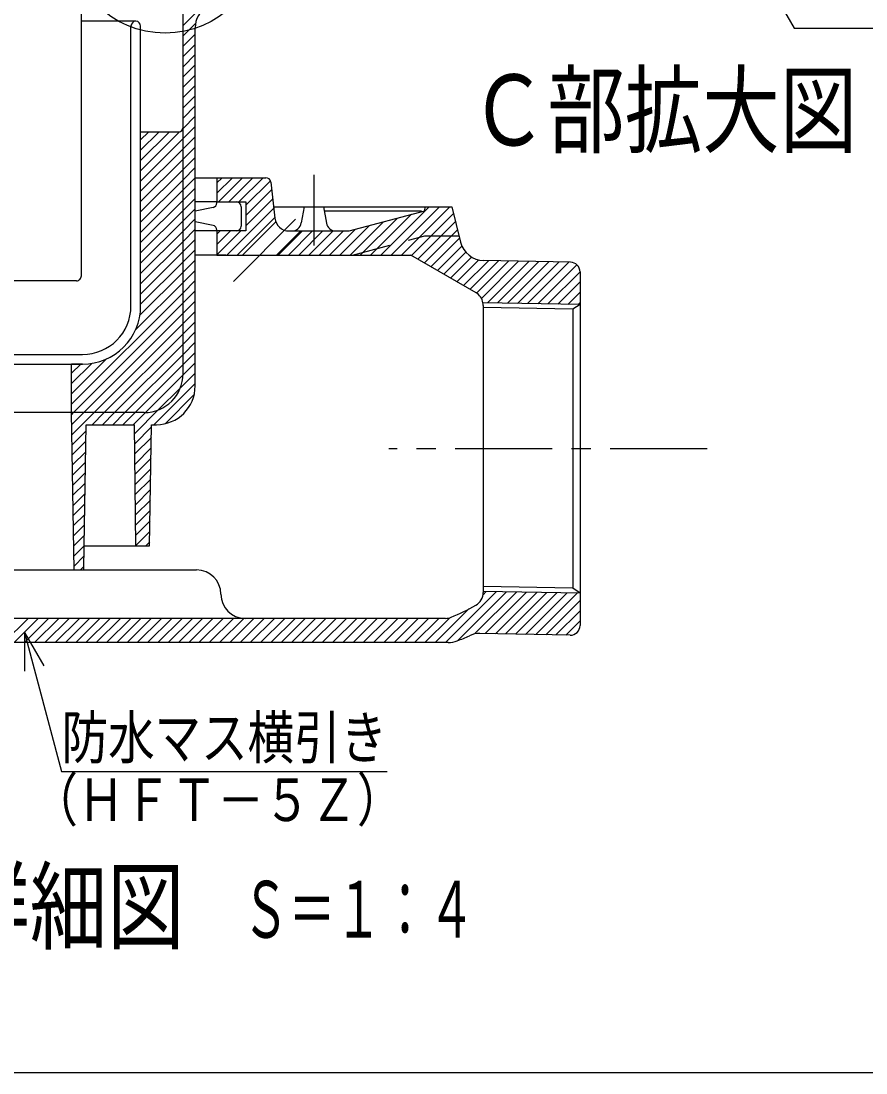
# Model space of a CAD drawing. Units: millimetres, scale not verified, with parts at other scales. Extents: x -1092 to 1092, y -744 to 696.
# Drawn here: x -739.2 to -390.1, y -744 to -309.6 of the extents above; entities that cross this region are included whole.
import ezdxf
from ezdxf.enums import TextEntityAlignment as Align

# ---------------------------------------------------------------- set-up
doc = ezdxf.new("R2010")
doc.units = ezdxf.units.MM
doc.header["$LTSCALE"] = 8
doc.linetypes.add('CHAIN1', pattern=[8, 5, -1, 1, -1])
doc.linetypes.add('DASHED2', pattern=[3, 2, -1])
for name, color, linetype in [('0-7_枠細線', 5, 'Continuous'), ('0-8_枠中線', 5, 'Continuous'), ('0-D_寸法1', 7, 'Continuous'), ('0-E_極細4', 6, 'Continuous'), ('1-1_寸法4', 7, 'Continuous')]:
    doc.layers.add(name, color=color, linetype=linetype)
doc.styles.add('ＭＳ ゴシック', font='')
doc.styles.get('ＭＳ ゴシック').set_extended_font_data('MS Gothic')

msp = doc.modelspace()

# ---------------------------------------------------------------- linework, layer by layer
at = {"layer": '0-8_枠中線'}
msp.add_lwpolyline([(-1092, -744), (-1092, 696), (1092, 696), (1092, -744)], close=True, dxfattribs=at)
at = {"layer": '0-D_寸法1'}
msp.add_lwpolyline([(-486.562, -196.979), (-419.849, -312.532), (-243.849, -312.532)], dxfattribs=at)
at = {"layer": '0-E_極細4'}
for p, q in [((-714.24, -414.858), (-714.24, -296.909)), ((-672.24, -353.431), (-672.24, -299.274)), ((-672.24, -311.47), (-662.24, -301.47)), ((-691.74, -309.674), (-714.24, -309.674)), ((-693.74, -427.274), (-693.74, -311.674)), ((-689.74, -427.274), (-689.74, -311.674)), ((-672.24, -315.712), (-667.08, -310.552)), ((-667.24, -460.274), (-667.24, -312.334)), ((-672.24, -319.955), (-667.24, -314.955)), ((-672.24, -324.198), (-667.24, -319.198)), ((-672.24, -328.44), (-667.24, -323.44)), ((-672.24, -332.683), (-667.24, -327.683)), ((-672.24, -336.926), (-667.24, -331.926)), ((-672.24, -341.168), (-667.24, -336.168)), ((-672.24, -345.411), (-667.24, -340.411)), ((-672.24, -349.654), (-667.24, -344.654)), ((-672.24, -353.896), (-667.24, -348.896)), ((-689.74, -371.396), (-673.7, -355.356)), ((-673.99, -355.415), (-689.74, -355.415)), ((-689.74, -367.154), (-678.001, -355.415)), ((-689.74, -362.911), (-682.244, -355.415)), ((-689.74, -358.668), (-686.486, -355.415)), ((-672.314, -353.97), (-672.24, -353.896)), ((-672.24, -358.139), (-667.24, -353.139)), ((-672.24, -455.274), (-672.24, -353.431)), ((-689.74, -375.639), (-672.24, -358.139)), ((-672.24, -362.381), (-667.24, -357.381)), ((-689.74, -379.881), (-672.24, -362.381)), ((-672.24, -366.624), (-667.24, -361.624)), ((-689.74, -384.124), (-672.24, -366.624)), ((-672.24, -370.867), (-667.24, -365.867)), ((-689.74, -388.367), (-672.24, -370.867)), ((-689.74, -427.274), (-689.74, -373.274)), ((-672.24, -375.109), (-667.24, -370.109)), ((-689.74, -392.609), (-672.24, -375.109)), ((-672.24, -379.352), (-667.24, -374.352)), ((-667.24, -374.281), (-638.024, -374.281)), ((-658.24, -380.659), (-651.861, -374.281)), ((-658.24, -376.417), (-656.103, -374.281)), ((-658.24, -374.281), (-658.24, -384.281)), ((-657.618, -384.281), (-647.618, -374.281)), ((-653.376, -384.281), (-643.376, -374.281)), ((-649.133, -384.281), (-639.133, -374.281)), ((-646.24, -385.63), (-636.162, -375.552)), ((-636.037, -376.054), (-634.333, -390.962)), ((-689.74, -396.852), (-672.24, -379.352)), ((-672.24, -383.595), (-667.24, -378.595)), ((-646.24, -389.873), (-635.666, -379.299)), ((-689.74, -401.095), (-672.24, -383.595)), ((-672.24, -387.837), (-667.24, -382.837)), ((-658.24, -384.281), (-667.24, -384.281)), ((-659.847, -386.602), (-667.24, -388.081)), ((-658.24, -384.641), (-658.24, -384.281)), ((-648.24, -386.281), (-648.24, -394.281)), ((-646.24, -394.115), (-635.231, -383.107)), ((-634.868, -386.281), (-561.24, -386.281)), ((-622.24, -386.281), (-623.417, -392.974)), ((-614.24, -386.281), (-613.015, -392.998)), ((-590.523, -406.281), (-570.523, -386.281)), ((-586.28, -406.281), (-566.28, -386.281)), ((-582.037, -406.281), (-562.037, -386.281)), ((-572.384, -387.928), (-572.24, -386.281)), ((-561.24, -386.281), (-557.578, -400.929)), ((-689.74, -405.337), (-672.24, -387.837)), ((-672.24, -392.08), (-667.24, -387.08)), ((-654.162, -406.281), (-634.796, -386.914)), ((-649.92, -406.281), (-634.361, -390.722)), ((-613.939, -387.928), (-573.785, -387.928)), ((-603.556, -396.281), (-572.383, -387.928)), ((-599.008, -406.281), (-583.683, -390.956)), ((-594.765, -406.281), (-577.888, -389.403)), ((-577.909, -406.395), (-560.551, -389.036)), ((-689.74, -409.58), (-672.24, -392.08)), ((-672.24, -396.323), (-667.24, -391.323)), ((-659.847, -393.959), (-667.24, -392.481)), ((-633.945, -392.503), (-647.723, -406.281)), ((-607.493, -406.281), (-595.274, -394.062)), ((-603.251, -406.281), (-589.479, -392.509)), ((-575.219, -407.948), (-559.702, -392.431)), ((-689.74, -413.823), (-672.24, -396.323)), ((-672.24, -400.565), (-667.24, -395.565)), ((-658.24, -396.281), (-667.24, -396.281)), ((-658.24, -395.92), (-658.24, -396.281)), ((-658.24, -406.115), (-648.405, -396.281)), ((-658.24, -401.873), (-652.648, -396.281)), ((-658.24, -397.63), (-656.89, -396.281)), ((-650.24, -396.281), (-658.24, -396.281)), ((-658.24, -396.281), (-658.24, -406.281)), ((-646.24, -396.281), (-650.24, -396.281)), ((-632.949, -406.281), (-622.949, -396.281)), ((-628.707, -406.281), (-618.707, -396.281)), ((-628.372, -396.281), (-618.24, -396.281)), ((-624.464, -406.281), (-614.464, -396.281)), ((-620.221, -406.281), (-610.221, -396.281)), ((-618.24, -396.281), (-603.556, -396.281)), ((-615.979, -406.281), (-605.979, -396.281)), ((-611.736, -406.281), (-601.07, -395.614)), ((-572.529, -409.5), (-558.854, -395.825)), ((-569.84, -411.053), (-558.005, -399.219)), ((-689.74, -418.065), (-672.24, -400.565)), ((-672.24, -404.808), (-667.24, -399.808)), ((-567.15, -412.606), (-557.043, -402.499)), ((-689.74, -422.308), (-672.24, -404.808)), ((-672.24, -409.051), (-667.24, -404.051)), ((-672.24, -413.293), (-667.24, -408.293)), ((-654.527, -406.281), (-667.24, -406.281)), ((-658.24, -406.281), (-633.581, -406.281)), ((-551.219, -421.804), (-578.106, -406.281)), ((-564.46, -414.159), (-555.396, -405.095)), ((-561.77, -415.712), (-553.093, -407.035)), ((-559.081, -417.265), (-550.075, -408.259)), ((-689.74, -426.551), (-672.24, -409.051)), ((-672.24, -417.536), (-667.24, -412.536)), ((-556.391, -418.818), (-546.112, -408.539)), ((-553.701, -420.371), (-541.95, -408.619)), ((-551.016, -421.928), (-537.787, -408.699)), ((-548.968, -424.123), (-533.624, -408.779)), ((-512.163, -409.191), (-548.068, -408.502)), ((-546.537, -425.934), (-529.461, -408.859)), ((-542.374, -426.014), (-525.299, -408.939)), ((-538.211, -426.094), (-521.136, -409.019)), ((-534.049, -426.174), (-516.973, -409.099)), ((-529.886, -426.254), (-512.811, -409.179)), ((-525.723, -426.334), (-509.586, -410.197)), ((-716.24, -416.858), (-768.24, -416.858)), ((-690.047, -431.1), (-672.24, -413.293)), ((-672.24, -421.778), (-667.24, -416.778)), ((-521.561, -426.414), (-508.241, -413.094)), ((-508.24, -413.19), (-508.24, -559.217)), ((-691.876, -437.172), (-672.24, -417.536)), ((-672.24, -426.021), (-667.24, -421.021)), ((-517.398, -426.494), (-508.24, -417.336)), ((-718.24, -467.778), (-672.24, -421.778)), ((-672.24, -430.264), (-667.24, -425.264)), ((-513.235, -426.574), (-508.24, -421.578)), ((-717.492, -471.274), (-672.24, -426.021)), ((-672.24, -434.506), (-667.24, -429.506)), ((-508.24, -426.67), (-548.339, -425.9)), ((-511.24, -428.612), (-548.278, -427.901)), ((-548.24, -426.988), (-548.24, -545.573)), ((-508.24, -426.67), (-511.24, -428.612)), ((-511.24, -428.612), (-511.24, -543.834)), ((-509.072, -426.654), (-508.24, -425.821)), ((-713.25, -471.274), (-672.24, -430.264)), ((-672.24, -438.749), (-667.24, -433.749)), ((-709.007, -471.274), (-672.24, -434.506)), ((-704.764, -471.274), (-672.24, -438.749)), ((-672.24, -442.992), (-667.24, -437.992)), ((-700.522, -471.274), (-672.24, -442.992)), ((-672.24, -447.234), (-667.24, -442.234)), ((-768.24, -447.274), (-713.74, -447.274)), ((-696.279, -471.274), (-672.24, -447.234)), ((-672.24, -451.477), (-667.24, -446.477)), ((-718.24, -463.536), (-703.841, -449.137)), ((-718.24, -459.293), (-709.913, -450.967)), ((-713.74, -451.274), (-718.24, -451.274)), ((-718.24, -471.274), (-718.24, -451.274)), ((-718.24, -455.051), (-714.463, -451.274)), ((-692.036, -471.274), (-672.24, -451.477)), ((-672.246, -455.726), (-667.24, -450.72)), ((-687.787, -471.267), (-672.246, -455.726)), ((-673.313, -461.036), (-667.24, -454.962)), ((-684.308, -476.274), (-667.24, -459.205)), ((-682.477, -470.2), (-673.313, -461.036)), ((-679.66, -475.868), (-667.645, -463.853)), ((-718.24, -471.274), (-768.24, -471.274)), ((-688.24, -471.274), (-718.24, -471.274)), ((-717.24, -536.274), (-718.24, -471.274)), ((-718.236, -471.479), (-718.24, -471.274)), ((-718.228, -472.01), (-717.492, -471.274)), ((-718.164, -476.188), (-713.25, -471.274)), ((-718.1, -480.366), (-709.007, -471.274)), ((-709.764, -476.274), (-704.764, -471.274)), ((-705.522, -476.274), (-700.522, -471.274)), ((-701.279, -476.274), (-696.279, -471.274)), ((-697.036, -476.274), (-692.036, -471.274)), ((-692.794, -476.274), (-687.787, -471.267)), ((-692.203, -479.926), (-682.477, -470.2)), ((-713.073, -526.274), (-712.24, -476.274)), ((-712.24, -476.274), (-692.24, -476.274)), ((-691.74, -526.274), (-692.24, -476.274)), ((-692.161, -484.126), (-685.255, -477.22)), ((-685.24, -476.274), (-683.24, -476.274)), ((-718.035, -484.545), (-712.282, -478.791)), ((-692.119, -488.327), (-685.324, -481.532)), ((-717.971, -488.723), (-712.353, -483.106)), ((-692.077, -492.528), (-685.393, -485.843)), ((-717.907, -492.902), (-712.425, -487.42)), ((-692.035, -496.728), (-685.462, -490.155)), ((-717.843, -497.08), (-712.497, -491.735)), ((-691.993, -500.929), (-685.531, -494.467)), ((-717.778, -501.258), (-712.569, -496.049)), ((-691.951, -505.13), (-685.6, -498.778)), ((-717.714, -505.437), (-712.641, -500.364)), ((-691.909, -509.33), (-685.669, -503.09)), ((-717.65, -509.615), (-712.713, -504.678)), ((-691.867, -513.531), (-685.738, -507.401)), ((-717.585, -513.793), (-712.785, -508.993)), ((-691.825, -517.731), (-685.807, -511.713)), ((-717.521, -517.972), (-712.857, -513.307)), ((-691.783, -521.932), (-685.876, -516.025)), ((-717.457, -522.15), (-712.929, -517.622)), ((-691.741, -526.133), (-685.945, -520.336)), ((-717.393, -526.328), (-713.001, -521.936)), ((-687.639, -526.274), (-686.014, -524.648)), ((-717.328, -530.507), (-713.073, -526.251)), ((-713.24, -536.274), (-713.073, -526.274)), ((-717.264, -534.685), (-713.144, -530.566)), ((-768.24, -536.274), (-719.127, -536.274)), ((-768.24, -536.274), (-666.607, -536.274)), ((-719.127, -536.274), (-713.24, -536.274)), ((-714.61, -536.274), (-713.216, -534.88)), ((-563.84, -566.274), (-542.794, -545.228)), ((-558.844, -565.521), (-538.631, -545.308)), ((-551.784, -562.703), (-534.469, -545.388)), ((-548.312, -546.504), (-546.957, -545.148)), ((-508.24, -545.892), (-548.24, -545.124)), ((-511.24, -543.834), (-548.201, -543.124)), ((-547.381, -562.543), (-530.306, -545.468)), ((-543.219, -562.623), (-526.143, -545.548)), ((-539.056, -562.703), (-521.981, -545.628)), ((-534.893, -562.783), (-517.818, -545.708)), ((-530.73, -562.863), (-513.655, -545.788)), ((-526.568, -562.943), (-509.492, -545.868)), ((-508.24, -545.892), (-511.24, -543.834)), ((-522.405, -563.023), (-508.24, -548.857)), ((-572.325, -566.274), (-562.06, -556.009)), ((-568.082, -566.274), (-554.199, -552.39)), ((-518.242, -563.103), (-508.24, -553.1)), ((-563.824, -556.274), (-876.057, -556.274)), ((-746.273, -566.274), (-736.273, -556.274)), ((-742.03, -566.274), (-732.03, -556.274)), ((-737.788, -566.274), (-727.788, -556.274)), ((-733.545, -566.274), (-723.545, -556.274)), ((-729.303, -566.274), (-719.303, -556.274)), ((-725.06, -566.274), (-715.06, -556.274)), ((-720.817, -566.274), (-710.817, -556.274)), ((-716.575, -566.274), (-706.575, -556.274)), ((-712.332, -566.274), (-702.332, -556.274)), ((-708.089, -566.274), (-698.089, -556.274)), ((-703.847, -566.274), (-693.847, -556.274)), ((-699.604, -566.274), (-689.604, -556.274)), ((-695.361, -566.274), (-685.361, -556.274)), ((-691.119, -566.274), (-681.119, -556.274)), ((-686.876, -566.274), (-676.876, -556.274)), ((-682.634, -566.274), (-672.634, -556.274)), ((-678.391, -566.274), (-668.391, -556.274)), ((-674.148, -566.274), (-664.148, -556.274)), ((-669.906, -566.274), (-659.906, -556.274)), ((-665.663, -566.274), (-655.663, -556.274)), ((-661.42, -566.274), (-651.42, -556.274)), ((-657.178, -566.274), (-647.178, -556.274)), ((-652.935, -566.274), (-642.935, -556.274)), ((-648.692, -566.274), (-638.692, -556.274)), ((-644.45, -566.274), (-634.45, -556.274)), ((-640.207, -566.274), (-630.207, -556.274)), ((-635.964, -566.274), (-625.964, -556.274)), ((-631.722, -566.274), (-621.722, -556.274)), ((-627.479, -566.274), (-617.479, -556.274)), ((-623.237, -566.274), (-613.237, -556.274)), ((-618.994, -566.274), (-608.994, -556.274)), ((-614.751, -566.274), (-604.751, -556.274)), ((-610.509, -566.274), (-600.509, -556.274)), ((-606.266, -566.274), (-596.266, -556.274)), ((-602.023, -566.274), (-592.023, -556.274)), ((-597.781, -566.274), (-587.781, -556.274)), ((-593.538, -566.274), (-583.538, -556.274)), ((-589.295, -566.274), (-579.295, -556.274)), ((-585.053, -566.274), (-575.053, -556.274)), ((-580.81, -566.274), (-570.81, -556.274)), ((-576.568, -566.274), (-566.568, -556.274)), ((-514.08, -563.183), (-508.24, -557.343)), ((-512.316, -563.217), (-549.583, -562.501)), ((-562.652, -566.274), (-876.046, -566.274))]:
    msp.add_line(p, q, dxfattribs=at)
at = {"layer": '0-E_極細4', "linetype": 'CHAIN1'}
for p, q in [((-618.24, -373.088), (-618.24, -402.294)), ((-625.771, -391.4), (-651.45, -417.079)), ((-455.803, -486.281), (-587.195, -486.281))]:
    msp.add_line(p, q, dxfattribs=at)
at = {"layer": '0-E_極細4'}
for points in [[(-658.24, -384.281), (-646.24, -384.281), (-646.24, -396.281)], [(-623.581, -396.281), (-633.581, -406.281), (-578.106, -406.281)], [(-768.24, -451.274), (-766.378, -451.274), (-713.74, -451.274)], [(-713.073, -526.274), (-686.04, -526.274), (-685.24, -476.274)]]:
    msp.add_lwpolyline(points, dxfattribs=at)
at = {"layer": '0-E_極細4', "linetype": 'DASHED2'}
msp.add_lwpolyline([(-602.24, -406.281), (-572.383, -398.281), (-558.24, -398.281)], dxfattribs=at)
at = {"layer": '0-E_極細4'}
for centre, radius, start, end in [((-657.24, -312.334), 10, 120, 180), ((-691.74, -311.674), 2, 90, 180), ((-691.74, -311.674), 2, 0, 90), ((-674.24, -353.431), 2, 277.18076, 360), ((-638.024, -376.281), 2, 6.5198, 90), ((-660.24, -384.641), 2, 281.30993, 360), ((-650.24, -386.281), 2, 0, 90), ((-628.372, -390.281), 6, 186.5198, 270), ((-660.24, -395.92), 2, 0, 78.69007), ((-650.24, -394.281), 2, 270, 360), ((-627.357, -392.281), 4, 270, 350.0212), ((-609.08, -392.281), 4, 190.32905, 270), ((-547.876, -398.504), 10, 194.03624, 268.9), ((-512.24, -413.19), 4, 0, 88.9), ((-716.24, -414.858), 2, 269.99954, 360), ((-554.24, -426.988), 6, 10.45146, 59.76899), ((-713.74, -427.274), 24, 270, 360), ((-713.74, -427.274), 20, 270, 360), ((-554.24, -426.988), 6, 0, 10.45146), ((-688.24, -455.274), 16, 270, 360), ((-683.24, -460.274), 16, 270, 360), ((-666.607, -546.274), 10, 0, 90), ((-646.607, -546.274), 10, 180, 270), ((-554.24, -545.573), 6, 299.76899, 360), ((-595.946, -472.658), 90, 292.48305, 299.76899), ((-563.824, -550.274), 6, 270, 292.48305), ((-512.24, -559.217), 4, 268.9, 360), ((-595.946, -472.658), 100, 291.71126, 294.81817), ((-549.775, -572.499), 10, 88.9, 114.81817), ((-562.652, -556.274), 10, 270, 291.71126)]:
    msp.add_arc(centre, radius, start, end, dxfattribs=at)
at = {"layer": '1-1_寸法4'}
for q in [(-729.788, -575.887), (-737.788, -578.031)]:
    msp.add_line((-737.788, -562.031), q, dxfattribs=at)
msp.add_lwpolyline([(-737.788, -562.031), (-722.381, -619.532), (-587.981, -619.532)], dxfattribs=at)
msp.add_circle((-679.64, -274.562), 40, dxfattribs=at)

# ---------------------------------------------------------------- texts
at = {"layer": '0-7_枠細線', "style": 'ＭＳ ゴシック'}
for s, height, width, p in [('Ｃ部拡大図', 29.33, 0.8, (-553.775, -369.757)), ('排水部詳細図', 29.33, 0.8, (-863.6, -698.684)), ('Ｓ＝１：４', 23.46, 0.6, (-647.754, -695.182))]:
    msp.add_text(s, height=height, dxfattribs=dict(at, width=width)).set_placement(p, align=Align.BOTTOM_LEFT)
at = {"layer": '1-1_寸法4', "style": 'ＭＳ ゴシック', "width": 0.8}
for s, p in [('防水マス横引き', (-722.381, -619.532)), ('（ＨＦＴ－５Ｚ）', (-734.859, -645.265))]:
    msp.add_text(s, height=17.6, dxfattribs=at).set_placement(p, align=Align.BOTTOM_LEFT)

doc.saveas('drawing.dxf')
